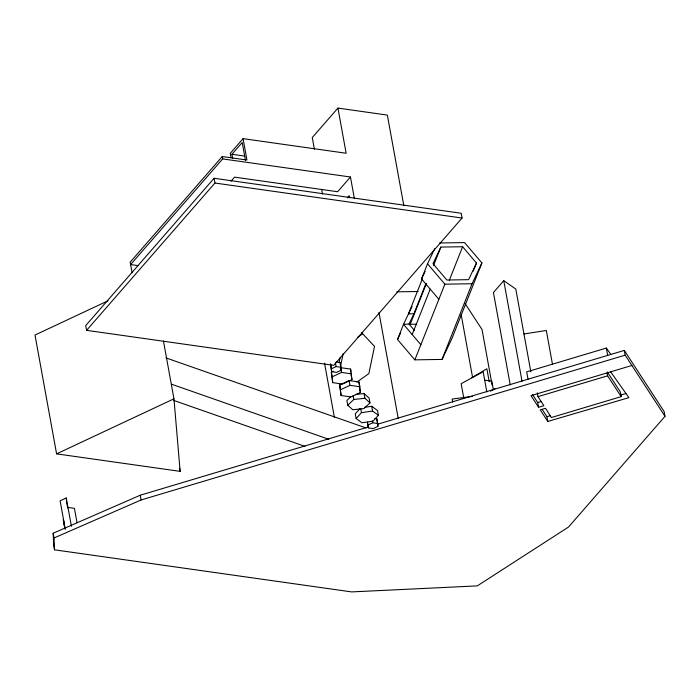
<?xml version="1.0" encoding="UTF-8"?>
<svg xmlns="http://www.w3.org/2000/svg" width="700" height="700" viewBox="0 0 700 700"><rect width="100%" height="100%" fill="white"/><g stroke="black" fill="none" stroke-linecap="round" stroke-linejoin="round"><path stroke-width="1.05" d="M339.106 362.539L340.191 357.297M340.506 366.398L343.123 353.824M439.565 242.979L464.581 242.585L481.915 262.946L451.894 338.625L442.041 359.424L414.846 359.852L397.512 339.491L403.515 324.354L412.029 306.39M438.865 299.311L421.531 278.941L427.534 263.812L434.709 248.684M422.459 278.635L408.45 313.959L413.963 313.661L425.976 283.395M426.352 283.649L410.235 324.275L416.762 324.179M433.606 265.37L440.86 247.082L462.613 246.741L476.481 263.034L473.252 271.154M412.186 334.539L430.203 289.126M414.846 359.852L444.876 284.174L427.534 263.812M449.312 280.254L462.613 246.741M442.041 359.424L472.062 283.745L481.915 262.946M421.531 278.941L425.119 271.381M440.86 247.082L432.976 263.725L446.845 280.017L468.597 279.668L476.481 263.034M397.512 339.491L400.654 332.868M420.858 344.715L403.515 324.354L409.036 324.065L413.963 313.661M403.83 205.704L387.354 115.089L337.934 108.089L346.141 153.248L243.066 138.644L246.951 160.029L222.241 156.529L130.174 262.185L132.107 272.825M222.241 156.529L222.67 158.909L130.611 264.556L138.127 265.624M243.066 138.644L230.23 153.379L231 157.649M232.706 158.506L231.945 154.28L242.209 142.494L245.473 160.449M214.086 178.273L85.715 325.596L86.581 330.348L333.681 365.348L462.052 218.032L461.186 213.273L214.086 178.273L214.952 183.032L86.581 330.348M230.974 181.239L234.544 177.135L337.627 191.739L350.464 177.004L222.67 158.909M337.934 108.089L312.261 137.559L314.396 149.284M347.279 197.899L349.204 195.685L349.589 197.803M530.845 371.849L515.795 289.047L503.755 280.683L493.43 292.53L510.213 384.86M378.096 424.069L624.312 350.411L664.134 411.574L665 416.325L568.531 527.03L477.295 585.883L351.645 591.911L54.512 549.824L53.646 545.072L53.156 533.225L140.263 495.215L368.664 426.886M359.931 408.651L355.259 413.779L356.125 418.53L361.918 422.783L373.056 421.164L378.394 415.301L377.527 410.55L371.735 406.297L364.411 407.365M356.125 418.53L361.463 412.668L372.592 411.049L378.394 415.301M350.665 396.856L346.876 400.435L347.743 405.195L352.8 409.754L363.921 408.59L369.985 402.859L369.127 398.108L364.061 393.54L355.915 394.398M347.743 405.195L353.806 399.464L364.928 398.291L369.985 402.859M357.455 337.409L362.582 333.769M356.904 382.086L368.865 373.608L374.517 346.369L361.384 332.447M471.8 377.729L486.876 368.769L489.221 381.675M490.543 391.099L494.935 388.701M107.984 300.816L35 335.037L56.595 453.863L180.145 471.363L173.95 398.825L163.45 341.023M56.595 453.863L173.95 398.825M331.433 368.786L336.123 366.581L341.066 367.281L341.311 370.186L336.621 372.382L331.678 371.683L330.566 364.026L331.678 371.683M351.461 373.835L341.582 372.435L340.716 367.684L350.595 369.084L351.96 379.636L342.571 384.046L332.684 382.646L331.328 372.085L333.287 371.166M71.409 526.295L66.264 497.98L60.13 500.85L65.293 529.218M332.684 382.646L332.194 376.836L341.582 372.435M339.719 384.983L349.108 380.572L358.995 381.973L359.861 386.733L360.351 392.534L350.963 396.935L341.084 395.535L339.719 384.983L341.084 395.535M340.585 389.734L349.974 385.332L359.861 386.733M368.279 427.892L368.025 424.988L372.724 422.783L377.668 423.483L377.912 426.387L373.223 428.592L368.279 427.892L367.412 423.132M54.512 549.824L54.023 537.976L141.12 499.966L625.17 355.162L665 416.325M532.464 394.485L537.705 402.535L541.24 401.467M631.89 365.479L531.003 395.658L538.571 407.286L543.874 405.685L537.985 396.646L537.294 392.849M610.733 354.296L606.331 348.066L526.68 371.892L528.028 379.286M537.985 396.646L607.617 375.821L621.18 396.646L551.329 417.533L545.528 408.275L540.251 409.868L547.794 421.444L628.898 397.644L610.645 371.831M542.29 409.57L546.928 416.692L550.043 415.774M620.751 395.027L625.949 393.505M523.959 333.961L546.324 330.479L552.519 364.543M472.369 396.392L452.165 399.044L452.716 402.054M444.876 284.174L472.062 283.745M396.751 291.839L418.215 291.498M231.945 154.28L244.825 156.1M214.952 183.032L462.052 218.032M484.689 380.17L491.802 381.176L493.36 389.734M336.245 361.97L340.2 362.53L341.066 367.281M374.824 418.451L376.801 418.731L377.668 423.483M67.979 507.439L74.428 508.349L77.026 522.655M165.961 357.901L366.17 427.998M171.657 384.248L328.825 439.285M173.574 400.374L305.06 446.416M409.036 324.065L414.374 330.33M607.346 371.971L620.314 391.886L621.18 396.646M465.054 303.467L482.037 329.551L492.135 385.114M624.312 350.411L625.17 355.162M606.331 348.066L607.67 355.46M607.101 372.969L607.617 375.821M546.928 416.692L547.794 421.444M537.705 402.535L538.571 407.286M503.755 280.683L522.034 381.255M486.832 391.939L483.157 371.717L461.16 383.679L463.794 398.186M461.125 314.387L472.579 377.422M378.971 312.48L398.195 418.259M350.464 177.004L354.401 198.704M377.912 426.387L376.801 418.731M371.735 406.297L372.592 411.049M372.374 420.884L372.724 422.783M364.061 393.54L364.928 398.291M367.509 422.135L368.025 424.988M359.485 387.783L360.351 392.534M321.755 189.796L322.534 194.058M360.771 408.861L361.463 412.668M351.094 374.885L351.96 379.636M353.115 395.658L353.806 399.464M349.108 380.572L349.974 385.332M340.62 366.38L341.311 370.186M335.431 362.775L336.123 366.581M331.328 372.085L332.194 376.836M324.529 363.134L334.434 417.629M179.559 468.151L180.145 471.363M140.263 495.215L141.12 499.966M66.771 502.819L67.725 508.069M63.166 519.566L64.855 528.85M53.156 533.225L54.023 537.976M358.995 381.973L359.24 384.877M350.595 369.084L350.849 371.989M340.2 362.53L340.445 365.426M66.264 497.98L66.579 501.769M63.779 520.905L64.103 524.694"/></g></svg>
